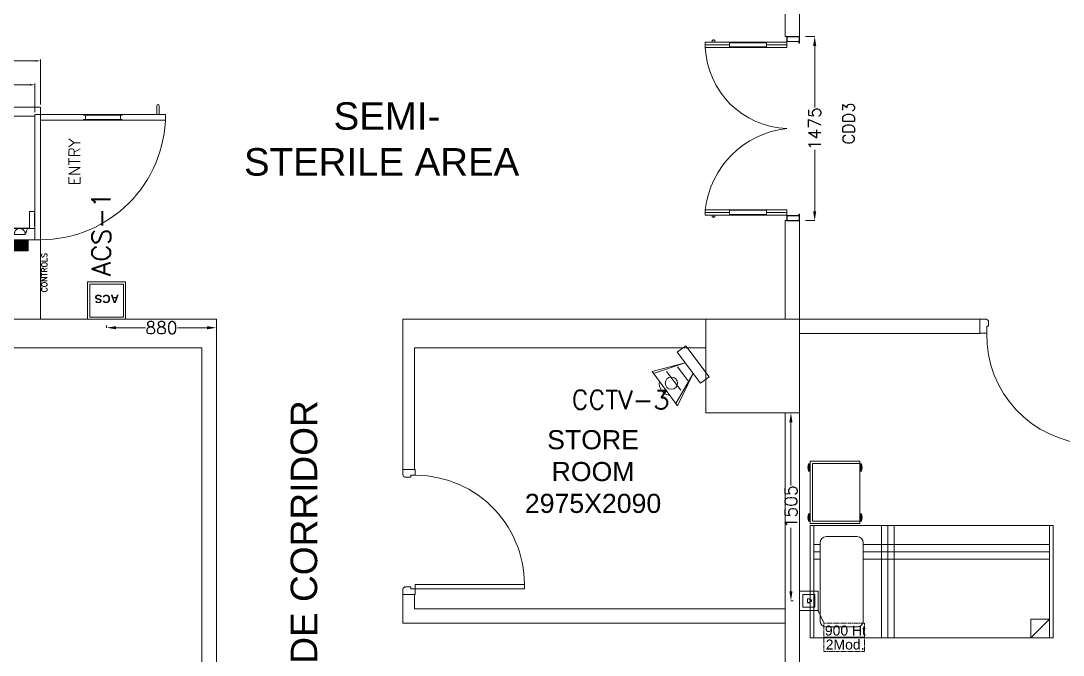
# Model space of a CAD drawing. Extents: x 3505867 to 4040009, y -660366 to -590408.
# Drawn here: x 3765112 to 3773469, y -608969 to -603887 of the extents above; entities that cross this region are included whole.
import ezdxf
from ezdxf.enums import TextEntityAlignment as Align

# ---------------------------------------------------------------- set-up
doc = ezdxf.new("R2010")
doc.units = 0
doc.header["$LTSCALE"] = 6
doc.header["$MEASUREMENT"] = 0
for name, pattern in [('1', [0]), ('CONTINU', [0]), ('DASHED2', [0.375, 0.25, -0.125])]:
    doc.linetypes.add(name, pattern=pattern)
doc.layers.get('0').update_dxf_attribs({"linetype": 'CONTINUOUS', "lineweight": 0})
doc.layers.get('Defpoints').update_dxf_attribs({"linetype": 'CONTINUOUS', "lineweight": 0})
for name, color, linetype, lineweight in [('1200 Door', 144, 'CONTINUOUS', 0), ('AIR SHOWER', 7, 'CONTINUOUS', 0), ('COL', 5, 'CONTINUOUS', 0), ('DIM', 7, 'CONTINUOUS', 0), ('DOOR', 44, 'CONTINUOUS', 0), ('Double Leaf Door', 4, 'CONTINUOUS', 0), ('ELE-CABLE TRAY', 31, 'CONTINUOUS', 0), ('ELE.LAN POINT', 3, 'CONTINUOUS', 0), ('FA-FIRE TEXT', 7, 'CONTINUOUS', 0), ('furniture', 33, 'CONTINUOUS', 0), ('LV-ACS', 30, 'CONTINUOUS', 0), ('LV.CC CEMARA', 66, 'CONTINUOUS', 0), ('TEXT', 5, 'CONTINUOUS', 0), ('WALL', 10, 'CONTINUOUS', 0)]:
    doc.layers.add(name, color=color, linetype=linetype, lineweight=lineweight)
doc.layers.add('CFT_LOOPING', color=7, linetype='1', lineweight=0, true_color=0xd6d600)
doc.styles.add('ARIAL', font='arial.ttf')
doc.styles.add('ROMANS', font='romans.shx')
doc.styles.get("Standard").update_dxf_attribs({"font": 'SIMPLEX'})
doc.dimstyles.new('AEPL1', dxfattribs={"dimtxt": 100, "dimasz": 75, "dimexe": 1.25, "dimexo": 50, "dimtad": 0, "dimdec": 0, "dimtxsty": 'ROMANS', "dimcen": 2.5, "dimclrd": 7, "dimclre": 7, "dimadec": 0, "dimazin": 0, "dimtfac": 1, "dimtdec": 0, "dimtmove": 0, "dimatfit": 3, "dimfxl": 1, "dimlwd": 0, "dimlwe": 0, "dimarcsym": 0})
doc.dimstyles.new('BIGDFD', dxfattribs={"dimtxt": 8, "dimasz": 4, "dimexe": 1, "dimexo": 2, "dimtad": 1, "dimlfac": 10, "dimtxsty": 'Standard', "dimcen": 2.5, "dimclrd": 5, "dimclre": 3, "dimclrt": 1, "dimadec": 0, "dimazin": 0, "dimtfac": 1, "dimtmove": 0, "dimatfit": 3, "dimfxl": 1, "dimarcsym": 0})
doc.dimstyles.new('BIGDFD$0', dxfattribs={"dimtxt": 8, "dimasz": 4, "dimexe": 1, "dimexo": 2, "dimtad": 1, "dimlfac": 10, "dimtxsty": 'Standard', "dimcen": 2.5, "dimclrd": 5, "dimclre": 3, "dimclrt": 1, "dimadec": 0, "dimazin": 0, "dimtfac": 1, "dimtmove": 0, "dimatfit": 3, "dimfxl": 1, "dimarcsym": 0})

# ---------------------------------------------------------------- blocks, each defined once
blk = doc.blocks.new('1000')
at = {"layer": 'DOOR'}
for p, q in [((0, -111.1, 0), (0, 0)), ((0, 0), (55.2, 0, 0)), ((944.8, 0, 0), (944.8, -2.5, 0)), ((1000, 0), (944.8, 0, 0)), ((1000, -111.1, 0), (1000, 0)), ((55.2, 0, 0), (55.2, -2.5, 0)), ((70.2, -55, 0), (55.2, -55, 0)), ((55.2, -55, 0), (55.2, -111.1, 0)), ((70.2, -15, 0), (67.7, -15, 0)), ((70.2, -15, 0), (70.2, -55, 0)), ((929.8, -15, 0), (929.8, -55, 0)), ((929.8, -15, 0), (932.3, -15, 0)), ((929.8, -55, 0), (944.8, -55, 0)), ((944.8, -55, 0), (944.7, -111.1, 0)), ((55.2, -111.1, 0), (0, -111.1, 0)), ((55.2, -111.1, 0), (55.2, -1000.6, 0)), ((111.3, -111.1, 0), (55.2, -111.1, 0)), ((111.3, -1000.6, 0), (111.3, -111.1, 0)), ((944.7, -111.1, 0), (1000, -111.1, 0)), ((55.2, -1000.6, 0), (111.3, -1000.6, 0))]:
    blk.add_line(p, q, dxfattribs=at)
for centre, start_param, end_param in [((55.2, -15, 0), 3.926897, 5.497693), ((944.8, -15, 0), -0.785492, 0.785304)]:
    blk.add_ellipse(centre, major_axis=(-8.84, 8.84, 0), ratio=1, start_param=start_param, end_param=end_param, dxfattribs=at)
at = {"layer": 'DOOR', "color": 145}
blk.add_ellipse((71.4, -128.1, 0), major_axis=(597.3, 637.4, 0), ratio=0.999944, start_param=3.940126, end_param=5.484659, dxfattribs=at)
blk = doc.blocks.new('A$C45A5314D')
at = {"layer": 'furniture', "color": 117, "ltscale": 0.75}
for p, q in [((-1962.2, 946.4), (-1950, 946.4)), ((-1962.2, 946.4), (-1962.2, 887.3)), ((-1962.2, 945.5), (-1950, 945.5)), ((-1962.2, 944.4), (-1950, 944.4)), ((-1962.2, 943.2), (-1950, 943.2)), ((-1962.2, 941.5), (-1950, 941.5)), ((-1962.2, 939.2), (-1950, 939.2)), ((-1962.2, 936.2), (-1950, 936.2)), ((-1962.2, 932), (-1950, 932)), ((-1962.2, 927.1), (-1950, 927.1)), ((-1962.2, 920.9), (-1950, 920.9)), ((-1950, 467.5), (-1950, 967.5)), ((-1950, 967.5), (-1550, 967.5)), ((-1930.3, 947.8), (-1930.3, 487.2)), ((-1930.3, 947.8), (-1550, 947.8)), ((-1550, 967.5), (-1550, 467.5)), ((-1537.8, 946.4), (-1550, 946.4)), ((-1537.8, 945.5), (-1550, 945.5)), ((-1537.8, 944.4), (-1550, 944.4)), ((-1537.8, 943.2), (-1550, 943.2)), ((-1537.8, 941.5), (-1550, 941.5)), ((-1537.8, 939.2), (-1550, 939.2)), ((-1537.8, 936.2), (-1550, 936.2)), ((-1537.8, 932), (-1550, 932)), ((-1537.8, 927.1), (-1550, 927.1)), ((-1537.8, 920.9), (-1550, 920.9)), ((-1537.8, 946.4), (-1537.8, 887.3)), ((-1962.2, 912.9), (-1950, 912.9)), ((-1962.2, 906.7), (-1950, 906.7)), ((-1962.2, 901.8), (-1950, 901.8)), ((-1962.2, 897.6), (-1950, 897.6)), ((-1962.2, 894.6), (-1950, 894.6)), ((-1962.2, 892.3), (-1950, 892.3)), ((-1962.2, 890.6), (-1950, 890.6)), ((-1962.2, 889.4), (-1950, 889.4)), ((-1962.2, 888.2), (-1950, 888.2)), ((-1962.2, 887.3), (-1950, 887.3)), ((-1537.8, 912.9), (-1550, 912.9)), ((-1537.8, 906.7), (-1550, 906.7)), ((-1537.8, 901.8), (-1550, 901.8)), ((-1537.8, 897.6), (-1550, 897.6)), ((-1537.8, 894.6), (-1550, 894.6)), ((-1537.8, 892.3), (-1550, 892.3)), ((-1537.8, 890.6), (-1550, 890.6)), ((-1537.8, 889.4), (-1550, 889.4)), ((-1537.8, 888.2), (-1550, 888.2)), ((-1537.8, 887.3), (-1550, 887.3)), ((-1962.2, 545.4), (-1950, 545.4)), ((-1962.2, 545.4), (-1962.2, 486.3)), ((-1962.2, 544.5), (-1950, 544.5)), ((-1962.2, 543.4), (-1950, 543.4)), ((-1962.2, 542.2), (-1950, 542.2)), ((-1962.2, 540.4), (-1950, 540.4)), ((-1962.2, 538.1), (-1950, 538.1)), ((-1962.2, 535.2), (-1950, 535.2)), ((-1962.2, 531), (-1950, 531)), ((-1962.2, 526.1), (-1950, 526.1)), ((-1962.2, 519.9), (-1950, 519.9)), ((-1962.2, 511.9), (-1950, 511.9)), ((-1962.2, 505.7), (-1950, 505.7)), ((-1537.8, 545.4), (-1550, 545.4)), ((-1537.8, 544.5), (-1550, 544.5)), ((-1537.8, 543.4), (-1550, 543.4)), ((-1537.8, 542.2), (-1550, 542.2)), ((-1537.8, 540.4), (-1550, 540.4)), ((-1537.8, 538.1), (-1550, 538.1)), ((-1537.8, 535.2), (-1550, 535.2)), ((-1537.8, 531), (-1550, 531)), ((-1537.8, 526.1), (-1550, 526.1)), ((-1537.8, 519.9), (-1550, 519.9)), ((-1537.8, 511.9), (-1550, 511.9)), ((-1537.8, 505.7), (-1550, 505.7)), ((-1537.8, 545.4), (-1537.8, 486.3)), ((-1962.2, 500.7), (-1950, 500.7)), ((-1962.2, 496.6), (-1950, 496.6)), ((-1962.2, 493.6), (-1950, 493.6)), ((-1962.2, 491.3), (-1950, 491.3)), ((-1962.2, 489.6), (-1950, 489.6)), ((-1962.2, 488.4), (-1950, 488.4)), ((-1962.2, 487.2), (-1950, 487.2)), ((-1962.2, 486.3), (-1950, 486.3)), ((-1962.2, 486.3), (-1950, 486.3)), ((-1550, 467.5), (-1950, 467.5)), ((-1550, 487.2), (-1930.3, 487.2)), ((-1537.8, 500.7), (-1550, 500.7)), ((-1537.8, 496.6), (-1550, 496.6)), ((-1537.8, 493.6), (-1550, 493.6)), ((-1537.8, 491.3), (-1550, 491.3)), ((-1537.8, 489.6), (-1550, 489.6)), ((-1537.8, 488.4), (-1550, 488.4)), ((-1537.8, 487.2), (-1550, 487.2)), ((-1537.8, 486.3), (-1550, 486.3))]:
    blk.add_line(p, q, dxfattribs=at)
at = {"layer": 'furniture', "color": 117}
for p, q in [((0, 450), (-1950, 450)), ((-1950, 450), (-1950, -450)), ((-1920.5, 450), (-1920.5, -450)), ((-1376.5, -450), (-1376.5, 450)), ((-1326.5, -450), (-1326.5, 450)), ((-1276.5, -450), (-1276.5, 450)), ((-29.5, -450), (-29.5, 450)), ((0, -450), (0, 450)), ((-1572.3, 361.9), (-1819.8, 361.9)), ((-1920.5, 300), (-1869, 300)), ((-1869, 312.7), (-1869, -312.7)), ((-1523.1, 312.7), (-1523.1, -312.7)), ((-1523.1, 300), (-29.5, 300)), ((-1920.5, 240.9), (-1869, 240.9)), ((-1920.5, 181.9), (-1869, 181.9)), ((-1523.1, 240.9), (-29.5, 240.9)), ((-1523.1, 181.9), (-29.5, 181.9)), ((-179.5, -450), (-29.5, -300)), ((-179.5, -450), (-179.5, -300)), ((-29.5, -300), (-179.5, -300)), ((-1819.8, -361.9), (-1572.3, -361.9)), ((-1950, -450), (0, -450))]:
    blk.add_line(p, q, dxfattribs=at)
at = {"layer": 'furniture', "color": 117, "ltscale": 0.75}
for centre, start, end in [((-1876, 916.9), 161.07537, 198.92466), ((-1624, 916.9), 341.07537, 18.92466), ((-1876, 515.9), 161.07537, 198.92466), ((-1624, 515.9), 341.07537, 18.92466)]:
    blk.add_arc(centre, 91.1, start, end, dxfattribs=at)
at = {"layer": 'furniture', "color": 117}
for centre, start, end in [((-1819.8, 312.7), 90.00001, 180.00001), ((-1572.3, 312.7), 0.00001, 90.00001), ((-1819.8, -312.7), 180.00001, 270.00001), ((-1572.3, -312.7), 270.00001, 0.00001)]:
    blk.add_arc(centre, 49.2, start, end, dxfattribs=at)
blk = doc.blocks.new('1800x80')
at = {"layer": 'Double Leaf Door'}
for points in [[(101770.4, -25417.9), (101775.3, -25417.9), (101775.3, -25121.4), (101770.4, -25121.4)], [(101814, -25121.4), (101809.1, -25121.4), (101809.1, -25417.9), (101814, -25417.9)], [(103113.4, -25121.4), (103118.4, -25121.4), (103118.4, -25417.9), (103113.4, -25417.9)], [(103157.1, -25417.9), (103152.1, -25417.9), (103152.1, -25121.4), (103157.1, -25121.4)]]:
    blk.add_hatch(color=6, dxfattribs=at).paths.add_polyline_path(points)
at = {"layer": 'Double Leaf Door', "color": 8}
for p, q in [((101756, -24985.1), (101756, -25003.1)), ((101770.4, -24983.1), (101758, -24983.1)), ((101770.4, -25581.8), (101770.4, -24927.6)), ((101770.4, -24927.6), (101814, -24927.6)), ((101770.4, -24983.1), (101770.4, -25005)), ((101792.2, -25121.4), (101792.2, -24927.6)), ((101814, -24927.6), (101814, -25581.8)), ((103157.1, -24927.6), (103113.4, -24927.6)), ((103113.4, -24927.6), (103113.4, -25581.8)), ((103135.3, -25121.4), (103135.3, -24927.6)), ((103157.1, -25581.8), (103157.1, -24927.6)), ((103157.1, -24983.1), (103169.5, -24983.1)), ((103157.1, -24983.1), (103157.1, -25005)), ((103171.5, -24985.1), (103171.5, -25003.1)), ((101758, -25005), (101770.4, -25005)), ((103169.5, -25005), (103157.1, -25005)), ((101792.2, -25581.8), (101792.2, -25417.9)), ((103135.3, -25581.8), (103135.3, -25417.9)), ((101726.2, -25581.8), (101726.2, -25681.8)), ((101766.4, -25581.8), (101726.2, -25581.8)), ((101728.2, -25583.8), (101728.2, -25679.8)), ((101764.4, -25583.8), (101728.2, -25583.8)), ((101764.4, -25678.9), (101764.4, -25583.8)), ((101766.4, -25676.9), (101766.4, -25581.8)), ((101814, -25581.8), (101770.4, -25581.8)), ((103113.4, -25581.8), (103157.1, -25581.8)), ((103161.1, -25676.9), (103161.1, -25581.8)), ((103161.1, -25581.8), (103201.2, -25581.8)), ((103163, -25678.9), (103163, -25583.8)), ((103163, -25583.8), (103199.3, -25583.8)), ((103199.3, -25583.8), (103199.3, -25679.8)), ((103201.2, -25581.8), (103201.2, -25681.8)), ((101726.2, -25681.8), (101766.4, -25681.8)), ((101728.2, -25679.8), (101766.4, -25679.8)), ((101776.3, -25678.9), (101764.4, -25678.9)), ((101778.3, -25676.9), (101766.4, -25676.9)), ((101766.4, -25679.8), (101776.3, -25679.8)), ((101766.4, -25681.8), (101778.3, -25681.8)), ((101776.3, -25679.8), (101776.3, -25678.9)), ((101778.3, -25681.8), (101778.3, -25676.9)), ((103149.1, -25681.8), (103149.1, -25676.9)), ((103149.1, -25676.9), (103161.1, -25676.9)), ((103161.1, -25681.8), (103149.1, -25681.8)), ((103151.1, -25679.8), (103151.1, -25678.9)), ((103151.1, -25678.9), (103163, -25678.9)), ((103161.1, -25679.8), (103151.1, -25679.8)), ((103199.3, -25679.8), (103161.1, -25679.8)), ((103201.2, -25681.8), (103161.1, -25681.8))]:
    blk.add_line(p, q, dxfattribs=at)
at = {"layer": 'Double Leaf Door', "color": 6}
for p, q in [((101814, -25121.4), (101770.4, -25121.4)), ((101770.4, -25121.4), (101770.4, -25417.9)), ((101775.3, -25417.9), (101775.3, -25121.4)), ((101809.1, -25417.9), (101809.1, -25121.4)), ((101814, -25417.9), (101814, -25121.4)), ((103113.4, -25417.9), (103113.4, -25121.4)), ((103113.4, -25121.4), (103157.1, -25121.4)), ((103118.4, -25417.9), (103118.4, -25121.4)), ((103152.1, -25417.9), (103152.1, -25121.4)), ((103157.1, -25121.4), (103157.1, -25417.9)), ((101770.4, -25417.9), (101814, -25417.9)), ((103157.1, -25417.9), (103113.4, -25417.9))]:
    blk.add_line(p, q, dxfattribs=at)
at = {"layer": 'Double Leaf Door', "color": 6, "ltscale": 100}
for p, q in [((101809.1, -25121.4), (101809.1, -25417.9)), ((103118.4, -25121.4), (103118.4, -25417.9))]:
    blk.add_line(p, q, dxfattribs=at)
at = {"layer": 'Double Leaf Door', "color": 6}
for points in [[(101770.4, -25121.4), (101770.4, -25417.9), (101775.3, -25417.9), (101775.3, -25121.4), (101770.4, -25121.4)], [(101814, -25121.4), (101814, -25417.9), (101809.1, -25417.9), (101809.1, -25121.4), (101814, -25121.4)], [(103113.4, -25121.4), (103113.4, -25417.9), (103118.4, -25417.9), (103118.4, -25121.4), (103113.4, -25121.4)], [(103157.1, -25121.4), (103157.1, -25417.9), (103152.1, -25417.9), (103152.1, -25121.4), (103157.1, -25121.4)]]:
    blk.add_lwpolyline(points, dxfattribs=at)
at = {"layer": 'Double Leaf Door', "ltscale": 5000}
for points in [[(101770.4, -25121.4), (101770.4, -25417.9), (101775.3, -25417.9), (101775.3, -25121.4), (101770.4, -25121.4)], [(103157.1, -25121.4), (103157.1, -25417.9), (103152.1, -25417.9), (103152.1, -25121.4), (103157.1, -25121.4)]]:
    blk.add_lwpolyline(points, dxfattribs=at)
at = {"layer": 'Double Leaf Door', "color": 8}
for centre, radius, start, end in [((101758, -24985.1), 1.98, 90, 180), ((101731.8, -25658.9), 736, 6.01421, 83.58626), ((103143.1, -25606.8), 679.9, 92.50464, 177.89489), ((103169.5, -24985.1), 1.98, 0, 90), ((101756, -24994.1), 3.72, 90, 270), ((101758, -25003.1), 1.98, 180, 270), ((103169.5, -25003.1), 1.98, 270, 0), ((103171.5, -24994.1), 3.72, 270, 90)]:
    blk.add_arc(centre, radius, start, end, dxfattribs=at)
blk = doc.blocks.new('*D608')
at = {"layer": 'Defpoints', "color": 0, "linetype": 'ByBlock', "transparency": 16777216}
for p in [(-15555, 9925.2), (-15432.3, 9925.2), (-15555, 8450.2)]:
    blk.add_point(p, dxfattribs=at)
at = {"layer": 'DIM', "color": 7, "linetype": 'ByBlock', "lineweight": 0, "transparency": 16777216}
for p, q in [((-15505, 9925.2), (-15431, 9925.2)), ((-15432.3, 9850.2), (-15432.3, 9357.3)), ((-15432.3, 8525.2), (-15432.3, 9018)), ((-15505, 8450.2), (-15431, 8450.2))]:
    blk.add_line(p, q, dxfattribs=at)
at = {"layer": 'DIM', "color": 7, "linetype": 'ByBlock', "transparency": 16777216}
for points in [[(-15444.8, 9850.2), (-15419.8, 9850.2), (-15432.3, 9925.2)], [(-15444.8, 8525.2), (-15419.8, 8525.2), (-15432.3, 8450.2)]]:
    blk.add_solid(points, dxfattribs=at)
at = {"layer": 'DIM', "color": 0, "linetype": 'ByBlock', "transparency": 16777216, "insert": (-15432.3, 9187.7), "char_height": 100, "attachment_point": 5, "rotation": 90, "style": 'ROMANS'}
blk.add_mtext('1475', dxfattribs=at)
blk = doc.blocks.new('*D19')
at = {"color": 3, "lineweight": -2, "transparency": 16777216}
for p, q in [((72.76, 197.74), (72.76, 215.65)), ((162.76, 197.74), (162.76, 215.65))]:
    blk.add_line(p, q, dxfattribs=at)
at = {"color": 5, "lineweight": -2, "transparency": 16777216}
blk.add_line((76.76, 214.65), (158.76, 214.65), dxfattribs=at)
at = {"color": 5, "transparency": 16777216}
for points in [[(76.76, 215.31), (76.76, 213.98), (72.76, 214.65)], [(158.76, 213.98), (158.76, 215.31), (162.76, 214.65)]]:
    blk.add_solid(points, dxfattribs=at)
at = {"layer": 'Defpoints', "color": 0, "transparency": 16777216}
for p in [(162.76, 214.65), (72.76, 195.74), (162.76, 195.74)]:
    blk.add_point(p, dxfattribs=at)
at = {"color": 1, "transparency": 16777216, "insert": (130.44, 219.36), "char_height": 8, "attachment_point": 5}
blk.add_mtext('W1:900', dxfattribs=at)
blk = doc.blocks.new('*D20')
at = {"color": 3, "lineweight": -2, "transparency": 16777216}
for p, q in [((0, 202.24), (0, 230.07)), ((170, 202.24), (170, 230.07))]:
    blk.add_line(p, q, dxfattribs=at)
at = {"color": 5, "lineweight": -2, "transparency": 16777216}
blk.add_line((166, 229.07), (4, 229.07), dxfattribs=at)
at = {"color": 5, "transparency": 16777216}
for points in [[(4, 229.74), (4, 228.4), (0, 229.07)], [(166, 228.4), (166, 229.74), (170, 229.07)]]:
    blk.add_solid(points, dxfattribs=at)
at = {"layer": 'Defpoints', "color": 0, "transparency": 16777216}
for p in [(0, 229.07), (0, 200.24), (170, 200.24)]:
    blk.add_point(p, dxfattribs=at)
at = {"color": 1, "transparency": 16777216, "insert": (115.34, 233.78), "char_height": 8, "attachment_point": 5}
blk.add_mtext('W:1700', dxfattribs=at)
blk = doc.blocks.new('nolllw new')
for p, q in [((-138.6, 13.9), (-138.1, 15.3)), ((-124.2, 15.9), (-137.1, 15.9)), ((-123.3, 15.4), (-107, -15.4)), ((-112.6, 13.9), (-2.6, 13.9)), ((8.1, 15.4), (-8.1, -15.4)), ((9, 15.9), (22, 15.9)), ((23.4, 13.9), (22.7, 15.9)), ((23.4, 13.9), (22.9, 15.3)), ((-100.3, -15.9), (-106.1, -15.9)), ((-14.9, -15.9), (-9, -15.9))]:
    blk.add_line(p, q)
at = {"color": 19}
for p, q in [((-124.2, 15.9), (-57.6, 15.9)), ((9, 15.9), (-57.6, 15.9)), ((-100.1, -34.1), (-15, -34.1))]:
    blk.add_line(p, q, dxfattribs=at)
at = {"color": 1}
for p, q in [((-74.6, 14.6), (-74.6, 10.7)), ((-40.6, 14.6), (-40.6, 10.7)), ((-100, -26.8), (-100, -34.1)), ((-15.1, -26.8), (-15.1, -34.1))]:
    blk.add_line(p, q, dxfattribs=at)
at = {"color": 3}
for p, q in [((-112.9, -4.5), (-112.9, -13.1)), ((-109.6, -16.1), (-109.9, -16.1)), ((-108.7, -16.7), (-100.8, -33.8)), ((-100.3, -34.1), (-100.1, -34.1)), ((-14.8, -34.1), (-15, -34.1)), ((-6.5, -16.7), (-14.4, -33.8)), ((-5.6, -16.1), (-5.3, -16.1)), ((-2.3, -4.5), (-2.3, -13.1))]:
    blk.add_line(p, q, dxfattribs=at)
for centre, radius, start, end in [((-137.1, 14.9), 1, 90, 159.38096), ((-124.2, 14.9), 1, 27.85965, 90), ((9, 14.9), 1, 90, 152.14035), ((22, 14.9), 1, 20.61904, 90), ((-106.1, -14.9), 1, 207.85965, 270), ((-100.3, -14.9), 1, 270, 343.32611), ((-60.8, -26.8), 40.2, 161.52124, 163.32611), ((-54.4, -26.8), 40.2, 16.67389, 18.47876), ((-14.9, -14.9), 1, 196.67389, 270), ((-9, -14.9), 1, 270, 332.14035)]:
    blk.add_arc(centre, radius, start, end)
at = {"color": 1}
for centre, radius, start, end in [((-60.8, -26.8), 39.2, 111.58911, 180), ((-75.6, 10.7), 1, 291.58911, 0), ((-74.2, 14.5), 0.396, 106.69839, 167.52754), ((-41, 14.5), 0.396, 12.47246, 73.30161), ((-39.6, 10.7), 1, 180, 248.41089), ((-54.4, -26.8), 39.2, 0, 68.41089)]:
    blk.add_arc(centre, radius, start, end, dxfattribs=at)
at = {"color": 3}
for centre, radius, start, end in [((-109.9, -13.1), 3, 180, 270), ((-109.6, -17.1), 1, 24.7129, 90), ((-100.3, -33.6), 0.5, 204.7129, 270), ((-14.8, -33.6), 0.5, 270, 335.2871), ((-5.6, -17.1), 1, 90, 155.2871), ((-5.3, -13.1), 3, 270, 0)]:
    blk.add_arc(centre, radius, start, end, dxfattribs=at)
blk = doc.blocks.new('*D22')
at = {"layer": 'AIR SHOWER', "color": 3, "lineweight": -2, "transparency": 16777216}
for p, q in [((172, 200.24), (208.02, 200.24)), ((172, 100.24), (208.02, 100.24))]:
    blk.add_line(p, q, dxfattribs=at)
at = {"layer": 'AIR SHOWER', "color": 5, "lineweight": -2, "transparency": 16777216}
blk.add_line((207.02, 104.24), (207.02, 196.24), dxfattribs=at)
at = {"layer": 'AIR SHOWER', "color": 5, "transparency": 16777216}
for points in [[(207.68, 196.24), (206.35, 196.24), (207.02, 200.24)], [(206.35, 104.24), (207.68, 104.24), (207.02, 100.24)]]:
    blk.add_solid(points, dxfattribs=at)
at = {"layer": 'Defpoints', "color": 0, "transparency": 16777216}
for p in [(170, 200.24), (207.02, 200.24), (170, 100.24)]:
    blk.add_point(p, dxfattribs=at)
at = {"layer": 'AIR SHOWER', "color": 1, "transparency": 16777216, "insert": (202.31, 155.27), "char_height": 8, "attachment_point": 5, "rotation": 90}
blk.add_mtext('D:1000', dxfattribs=at)
blk = doc.blocks.new('*D23')
at = {"layer": 'AIR SHOWER', "color": 3, "lineweight": -2, "transparency": 16777216}
for p, q in [((166, 195.74), (188.83, 195.74)), ((166, 104.74), (188.83, 104.74))]:
    blk.add_line(p, q, dxfattribs=at)
at = {"layer": 'AIR SHOWER', "color": 5, "lineweight": -2, "transparency": 16777216}
blk.add_line((187.83, 191.74), (187.83, 108.74), dxfattribs=at)
at = {"layer": 'AIR SHOWER', "color": 5, "transparency": 16777216}
for points in [[(188.5, 191.74), (187.17, 191.74), (187.83, 195.74)], [(187.17, 108.74), (188.5, 108.74), (187.83, 104.74)]]:
    blk.add_solid(points, dxfattribs=at)
at = {"layer": 'Defpoints', "color": 0, "transparency": 16777216}
for p in [(164, 195.74), (164, 104.74), (187.83, 104.74)]:
    blk.add_point(p, dxfattribs=at)
at = {"layer": 'AIR SHOWER', "color": 1, "transparency": 16777216, "insert": (183.12, 150.24), "char_height": 8, "attachment_point": 5, "rotation": 90}
blk.add_mtext('D1:910', dxfattribs=at)
blk = doc.blocks.new('A$C19B8274B')
at = {"layer": 'DOOR'}
for p, q in [((-45, 925), (-80, 925)), ((-80, 50), (-80, 925)), ((-45, 50), (-45, 925)), ((-45, 50), (-80, 50)), ((-955, -50), (-955, -47.5)), ((-940, -35), (-942.5, -35)), ((-60, -35), (-57.5, -35)), ((-45, -50), (-45, -47.5))]:
    blk.add_line(p, q, dxfattribs=at)
for points in [[(-940, 15), (-955, 15), (-955, 50), (-1000, 50), (-1000, -50), (-955, -50)], [(-940, -35), (-940, 15)], [(-60, 15), (-45, 15), (-45, 50), (0, 50), (0, -50), (-45, -50)], [(-60, -35), (-60, 15)]]:
    blk.add_lwpolyline(points, dxfattribs=at)
at = {"layer": 'DOOR', "color": 145}
blk.add_arc((-80, 50), 875, 90, 182.29244, dxfattribs=at)
at = {"layer": 'DOOR'}
for centre, start, end in [((-955, -35), 270, 0), ((-45, -35), 180, 270)]:
    blk.add_arc(centre, 12.5, start, end, dxfattribs=at)
blk = doc.blocks.new('ACS')
at = {"layer": 'LV-ACS'}
for points in [[(-346, 0), (346, 0), (346, -681), (-346, -681)], [(-306, -40), (306, -40), (306, -641), (-306, -641)]]:
    blk.add_lwpolyline(points, close=True, dxfattribs=at)
at = {"layer": 'LV-ACS', "color": 0, "insert": (-224, -295), "char_height": 150, "width": 1536.56, "attachment_point": 1}
blk.add_mtext('{\\fArial|b1|i0|c0|p34;ACS}', dxfattribs=at)
blk = doc.blocks.new('Voice')
at = {"layer": 'ELE.LAN POINT', "color": 6}
for points in [[(0, -31.8), (127.9, -31.8), (127.9, 92), (0, 92)], [(21.9, -10), (106, -10), (106, 70.1), (21.9, 70.1)], [(77.3, 21.4), (69.7, 21.4), (69.7, 11.7), (58.1, 11.7), (58.1, 21.4), (50.6, 21.4), (50.6, 38.7), (77.3, 38.7)], [(75.9, 22.8), (68.4, 22.8), (68.4, 13), (59.5, 13), (59.5, 22.8), (52, 22.8), (52, 37.4), (75.9, 37.4)]]:
    blk.add_lwpolyline(points, close=True, dxfattribs=at)
blk = doc.blocks.new('CC CEMARA')
at = {"layer": 'LV.CC CEMARA', "linetype": 'ByBlock'}
for p, q in [((46.7, -104.5), (105.3, -34.9)), ((239.6, -66.6), (64.7, -12.2)), ((232.1, -75.7), (64.7, -12.2)), ((94.5, -242.4), (18.6, -67.1)), ((18.6, -67.1), (104.2, -230.6)), ((81.3, -159.1), (162.8, -62.4)), ((94.5, -242.4), (239.6, -66.6))]:
    blk.add_line(p, q, dxfattribs=at)
blk.add_lwpolyline([(110.8, 42.8), (66.4, 79.7), (-66.4, -79.7), (-22, -116.7)], close=True, dxfattribs=at)
blk.add_circle((133.5, -123.5), 32.9, dxfattribs=at)
blk.add_arc((131.6, -123.6), 66.7, 275.3702, 5.5412, dxfattribs=at)
blk = doc.blocks.new('*D284')
at = {"layer": 'Defpoints', "color": 0, "linetype": 'ByBlock', "transparency": 16777216}
for p in [(3771286.5, -607028.2), (3771354.3, -607028.2), (3771354.3, -608533.2)]:
    blk.add_point(p, dxfattribs=at)
at = {"layer": 'ELE-CABLE TRAY', "color": 7, "linetype": 'ByBlock', "lineweight": 0, "transparency": 16777216}
for p, q in [((3771304.3, -607028.2), (3771285.2, -607028.2)), ((3771286.5, -607103.2), (3771286.5, -607611.1)), ((3771286.5, -608458.2), (3771286.5, -607950.4)), ((3771304.3, -608533.2), (3771285.2, -608533.2))]:
    blk.add_line(p, q, dxfattribs=at)
at = {"layer": 'ELE-CABLE TRAY', "color": 7, "linetype": 'ByBlock', "transparency": 16777216}
for points in [[(3771299, -607103.2), (3771274, -607103.2), (3771286.5, -607028.2)], [(3771274, -608458.2), (3771299, -608458.2), (3771286.5, -608533.2)]]:
    blk.add_solid(points, dxfattribs=at)
at = {"layer": 'ELE-CABLE TRAY', "color": 0, "linetype": 'ByBlock', "transparency": 16777216, "insert": (3771286.5, -607780.7), "char_height": 100, "attachment_point": 5, "rotation": 90, "style": 'ROMANS'}
blk.add_mtext('1505', dxfattribs=at)
blk = doc.blocks.new('*D287')
at = {"layer": 'Defpoints', "color": 0, "linetype": 'ByBlock', "transparency": 16777216}
for p in [(3765799.3, -606278.2), (3766679.3, -606278.2), (3766679.3, -606346)]:
    blk.add_point(p, dxfattribs=at)
at = {"layer": 'ELE-CABLE TRAY', "color": 7, "linetype": 'ByBlock', "lineweight": 0, "transparency": 16777216}
for p, q in [((3765799.3, -606328.2), (3765799.3, -606347.2)), ((3766679.3, -606328.2), (3766679.3, -606347.2)), ((3765874.3, -606346), (3766110.1, -606346)), ((3766604.3, -606346), (3766368.5, -606346))]:
    blk.add_line(p, q, dxfattribs=at)
at = {"layer": 'ELE-CABLE TRAY', "color": 7, "linetype": 'ByBlock', "transparency": 16777216}
for points in [[(3765874.3, -606333.5), (3765874.3, -606358.5), (3765799.3, -606346)], [(3766604.3, -606358.5), (3766604.3, -606333.5), (3766679.3, -606346)]]:
    blk.add_solid(points, dxfattribs=at)
at = {"layer": 'ELE-CABLE TRAY', "color": 0, "linetype": 'ByBlock', "transparency": 16777216, "insert": (3766239.3, -606346), "char_height": 100, "attachment_point": 5, "style": 'ROMANS'}
blk.add_mtext('880', dxfattribs=at)
blk = doc.blocks.new('AIR SHOWER')
at = {"layer": 'AIR SHOWER'}
h = blk.add_hatch(dxfattribs=at)
h.set_pattern_fill('ANSI37', color=256, scale=0.24, angle=180, style=0)
h.set_pattern_definition([(45, (-36516.70436, 5170.6153), (-0.538815367, 0.538815367), []), (135, (-36516.70436, 5170.6153), (-0.538815367, -0.538815367), [])])
h.paths.add_polyline_path([(63.7649, 110.1138), (54.9235, 110.1138), (54.9235, 189.8012), (63.7649, 189.8012)])
h = blk.add_hatch(dxfattribs=at)
h.set_pattern_fill('ANSI37', color=256, scale=0.24, angle=180, style=0)
h.set_pattern_definition([(45, (-52704.6564, 3586.6221), (-0.538815367, 0.538815367), []), (135, (-52704.6564, 3586.6221), (-0.538815367, -0.538815367), [])])
h.paths.add_polyline_path([(54.9235, 189.5272), (63.7649, 189.5272), (63.7649, 182.3028), (54.9235, 182.3028)])
for p, q in [((159.5, 200.2351), (159.5, 300.4701)), ((164, 300.4701), (159.5, 300.4701)), ((164, 300.4701), (164, 200.2351)), ((171.05, 295.4201), (164, 295.4201)), ((171.05, 293.5201), (164, 293.5201)), ((159.5, 265.8021), (160.1, 265.8021)), ((160.1, 234.8021), (160.1, 265.8021)), ((160.1, 264.3021), (163.4, 264.3021)), ((163.4, 265.8021), (163.4, 234.8021)), ((163.4, 265.8021), (164, 265.8021)), ((159.5, 234.8021), (160.1, 234.8021)), ((160.1, 236.3021), (163.4, 236.3021)), ((163.4, 234.8021), (164, 234.8021)), ((0, 100.2351), (0, 200.2351)), ((0, 200.2351), (170, 200.2351)), ((63.7649, 200.2351), (63.7649, 195.7351)), ((63.7649, 100.2351), (63.7649, 200.2351)), ((63.7649, 195.7351), (164, 195.7351)), ((72.7649, 195.7351), (164, 195.7351)), ((72.7649, 195.7351), (72.7649, 104.7351)), ((162.7649, 195.7351), (162.7649, 104.7351)), ((162.7649, 195.7351), (162.7649, 104.7351)), ((164, 200.2351), (164, 195.7351)), ((170, 100.2351), (170, 200.2351)), ((170, 100.2351), (170, 200.2351)), ((54.9235, 165.7555), (36.841, 131.8309)), ((54.9235, 131.8309), (36.841, 165.7555)), ((63.7649, 104.7351), (164, 104.7351)), ((63.7649, 104.7351), (63.7649, 100.2351)), ((164, 100.2351), (164, 104.7351)), ((0, 100.2351), (170, 100.2351)), ((159.5, 100.2351), (159.5, 0)), ((164, 0), (164, 100.2351)), ((159.5, 65.6681), (160.1, 65.6681)), ((160.1, 65.6681), (160.1, 34.6681)), ((160.1, 64.1681), (163.4, 64.1681)), ((163.4, 34.6681), (163.4, 65.6681)), ((163.4, 65.6681), (164, 65.6681)), ((159.5, 34.6681), (160.1, 34.6681)), ((160.1, 36.1681), (163.4, 36.1681)), ((163.4, 34.6681), (164, 34.6681)), ((164, 0), (159.5, 0)), ((171.05, 6.95), (164, 6.95)), ((171.05, 5.05), (164, 5.05))]:
    blk.add_line(p, q, dxfattribs=at)
for points in [[(86.4277, 195.7351), (72.7649, 195.7351), (72.7649, 191.2865), (86.4277, 191.2865)], [(74.6432, 195.334), (85.2425, 195.334), (85.2425, 195.7351), (74.6432, 195.7351)], [(63.7649, 190.0987), (54.9235, 190.0987), (54.9235, 110.1138), (63.7649, 110.1138)], [(36.841, 162.4912), (13.6037, 162.4912), (13.6037, 133.8537), (36.841, 133.8537)], [(54.9235, 165.7555), (36.841, 165.7555), (36.841, 131.8309), (54.9235, 131.8309)], [(86.4277, 104.7351), (72.7649, 104.7351), (72.7649, 109.1836), (86.4277, 109.1836)], [(74.6432, 105.1361), (85.2425, 105.1361), (85.2425, 104.7351), (74.6432, 104.7351)], [(22.7846, 100.2351), (32.79, 100.2351), (32.79, 100.2351), (22.7846, 100.2351)], [(22.7846, 100.2351), (34.2228, 100.2351), (34.2228, 99.8821), (22.7846, 99.8821)], [(38.3459, 100.2351), (39.8996, 100.2351), (39.8996, 99.8823), (38.3459, 99.8823)]]:
    blk.add_lwpolyline(points, close=True, dxfattribs=at)
at = {"layer": 'AIR SHOWER', "color": 19, "lineweight": 0}
for centre, start, end in [((164, 200.2351), 90, 180), ((164, 100.2351), 180, 270)]:
    blk.add_arc(centre, 100.2351, start, end, dxfattribs=at)
at = {"layer": 'AIR SHOWER'}
for centre in [(171.05, 294.4701), (171.05, 6)]:
    blk.add_arc(centre, 0.95, 270, 90, dxfattribs=at)
at = {"layer": 'AIR SHOWER', "xscale": -0.1, "yscale": 0.1, "zscale": 0.1}
for p, rotation in [((164.3039, 177.8504), 89.99999999999997), ((71.3723, 172.6198), 269.9999999999856), ((164.3039, 127.8504), 89.99999999999997), ((71.3723, 122.6198), 269.9999999999856)]:
    blk.add_blockref('nolllw new', p, dxfattribs=dict(at, rotation=rotation))
at = {"layer": 'AIR SHOWER'}
for s, height, p in [('EXIT', 9.14932, (105.2922, 244.8428)), ('AIR SHOWER', 9.14932, (82.7486, 148.4504)), ('BLOWER', 4.57466, (21.8029, 145.8279)), ('CONTROLS', 4.57466, (21.5589, 94.8755)), ('ENTRY', 9.14932, (107.2005, 68.4017))]:
    blk.add_text(s, height=height, dxfattribs=at).set_placement(p)
for base, p1, p2, angle, text, dimstyle, picture, middle in [((0, 229.071), (170, 200.2351), (0, 200.2351), 180, 'W:1700', 'BIGDFD', '*D20', (115.3408, 229.071)), ((162.7649, 214.648), (72.7649, 195.7351), (162.7649, 195.7351), 180, 'W1:900', 'BIGDFD', '*D19', (130.4357, 214.648)), ((207.0183, 200.2351), (170, 100.2351), (170, 200.2351), 90, 'D:<>', 'BIGDFD$0', '*D22', (207.0183, 155.2726))]:
    dim = blk.add_linear_dim(base=base, p1=p1, p2=p2, angle=angle, text=text, dimstyle=dimstyle, dxfattribs=at)
    dim.commit()
    dim.dimension.update_dxf_attribs({"geometry": picture, "text_midpoint": middle, "dimtype": 128})
dim = blk.add_linear_dim(base=(187.8331, 104.7351), p1=(164, 195.7351), p2=(164, 104.7351), angle=90, text='D1:<>', dimstyle='BIGDFD$0', dxfattribs=at)
dim.commit()
dim.dimension.update_dxf_attribs({"geometry": '*D23', "text_midpoint": (183.1235, 150.2351)})
blk = doc.blocks.new('CIVIL IVF')
at = {"layer": 'COL', "color": 8}
blk.add_lwpolyline([(-16305, 7660.2), (-15555, 7660.2), (-15555, 6910.2), (-16305, 6910.2)], close=True, dxfattribs=at)
at = {"layer": 'WALL', "color": 8, "linetype": 'ByBlock'}
for p, q in [((-15670, 9925.2), (-15670, 10700.2)), ((-15555, 9925.2), (-15555, 10700.2)), ((-15670, 7660.2), (-15670, 8450.2)), ((-15555, 8450.2), (-15555, 7660.2)), ((-22265, 7660.2), (-20230, 7660.2)), ((-20230, 7660.2), (-20230, 2955.2)), ((-18735, 7660.2), (-16305, 7660.2)), ((-14107.6, 7660.2, 0), (-15555, 7660.2)), ((-14107.6, 7545.2, 0), (-14107.6, 7660.2, 0)), ((-14107.6, 7545.2, 0), (-15555, 7545.2)), ((-22265, 7430.2), (-20345, 7430.2)), ((-20345, 7430.2), (-20345, 985.2)), ((-16305, 7430.2), (-18640, 7430.2)), ((-15670, 6910.2), (-15670, 2955.2)), ((-15555, 6910.2), (-15555, 2300.2)), ((-18735, 6455.2), (-18640, 6455.2)), ((-18735, 5455.2), (-18735, 5225.2)), ((-18735, 5455.2), (-18640, 5455.2)), ((-18640, 5455.2), (-18640, 5340.2)), ((-15670, 5340.2), (-18640, 5340.2)), ((-15670, 5225.2), (-18735, 5225.2))]:
    blk.add_line(p, q, dxfattribs=at)
at = {"layer": 'WALL', "color": 8, "lineweight": 0}
for p, q in [((-15670, 9925.2), (-15555, 9925.2)), ((-15670, 8450.2), (-15555, 8450.2)), ((-18735, 7660.2), (-18735, 6455.2)), ((-18640, 7430.2), (-18640, 6455.2))]:
    blk.add_line(p, q, dxfattribs=at)
at = {"layer": 'AIR SHOWER', "color": 8, "xscale": 10, "yscale": 10, "zscale": 10, "rotation": 90}
blk.add_blockref('AIR SHOWER', (-20637.6, 7660.2), dxfattribs=at)
at = {"layer": 'DOOR', "color": 8, "linetype": 'Continuous', "xscale": -1, "rotation": 359.9999867131476}
blk.add_blockref('1000', (-13107.6, 7660.2, 0), dxfattribs=at)
at = {"layer": 'DOOR', "color": 8, "linetype": 'Continuous', "rotation": 270}
blk.add_blockref('A$C19B8274B', (-18685, 5455.2), dxfattribs=at)
at = {"layer": 'Double Leaf Door', "color": 8, "rotation": 90}
blk.add_blockref('1800x80', (-41236.8, -93276.1), dxfattribs=at)
at = {"layer": 'furniture', "color": 8, "linetype": 'Continuous', "rotation": 1.312676974619593e-05}
blk.add_blockref('A$C45A5314D', (-13519.6, 5556.6), dxfattribs=at)
at = {"layer": '1200 Door', "color": 8, "linetype": 'ByBlock', "style": 'ROMANS'}
blk.add_text('CDD3', height=94.18, rotation=90, dxfattribs=at).set_placement((-15113.1, 9061.1, -35804.4))
at = {"layer": 'DIM', "color": 8, "style": 'ARIAL'}
blk.add_text('1500 WIDE CORRIDOR', height=212.5, rotation=90, dxfattribs=at).set_placement((-19357.7, 5403), align=Align.BOTTOM_CENTER)
at = {"layer": 'DIM', "color": 8, "insert": (-17209.4, 6439), "char_height": 153, "width": 1198.956, "attachment_point": 5, "style": 'ARIAL'}
blk.add_mtext('STORE ROOM\\P2975X2090', dxfattribs=at)
at = {"layer": 'WALL', "color": 8, "linetype": 'Continuous', "insert": (-18904.7, 9103.3), "char_height": 220.414, "width": 4941.395, "attachment_point": 5, "style": 'ARIAL'}
blk.add_mtext(' SEMI-\\PSTERILE AREA', dxfattribs=at)
at = {"layer": 'DIM', "color": 8, "linetype": 'ByBlock'}
dim = blk.add_linear_dim(base=(-15432.3, 9925.2), p1=(-15555, 8450.2), p2=(-15555, 9925.2), angle=90, dimstyle='AEPL1', dxfattribs=at)
dim.commit()
dim.dimension.update_dxf_attribs({"geometry": '*D608', "text_midpoint": (-15432.3, 9187.7)})

msp = doc.modelspace()

# ---------------------------------------------------------------- linework, layer by layer
at = {"layer": 'CFT_LOOPING', "color": 7, "linetype": 'DASHED2', "ltscale": 5}
msp.add_line((3771551.3, -608713.9), (3771504.3, -608610.7), dxfattribs=at)
for points in [[(3771551.3, -608713.9), (3771876.1, -608713.9), (3771876.1, -608826.4), (3771551.3, -608826.4)], [(3771551.3, -608826.4), (3771876.1, -608826.4), (3771876.1, -608938.9), (3771551.3, -608938.9)]]:
    msp.add_lwpolyline(points, close=True, dxfattribs=at)

# ---------------------------------------------------------------- block references
at = {"linetype": 'ByBlock'}
msp.add_blockref('CIVIL IVF', (3786909.3, -613938.4), dxfattribs=at)
at = {"layer": 'ELE.LAN POINT', "color": 7, "xscale": -1.211286963933217, "yscale": 1.211286963933217, "zscale": 1.211286963933217, "rotation": 89.99999999999979}
msp.add_blockref('Voice', (3771465.8, -608455.8), dxfattribs=at)
at = {"layer": 'LV-ACS', "color": 0, "xscale": 0.4402729995893681, "yscale": 0.4402729995893681, "zscale": 0.4402729995893681, "rotation": 180}
msp.add_blockref('ACS', (3765799.3, -606278.2), dxfattribs=at)
at = {"layer": 'LV.CC CEMARA', "xscale": -1.500000000000001, "yscale": 1.5, "zscale": 1.5, "rotation": 357.2623958888427}
msp.add_blockref('CC CEMARA', (3770536.5, -606614.8), dxfattribs=at)

# ---------------------------------------------------------------- texts
at = {"layer": 'FA-FIRE TEXT', "color": 200, "linetype": 'CONTINU', "insert": (3765681.4, -605932), "char_height": 150, "width": 349.838, "attachment_point": 1, "rotation": 90, "style": 'ROMANS'}
msp.add_mtext('{\\C256;ACS-1\\P}', dxfattribs=at)
at = {"layer": 'FA-FIRE TEXT', "color": 200, "linetype": 'CONTINU', "insert": (3769528.3, -606848.2), "char_height": 150, "width": 349.838, "attachment_point": 1, "style": 'ROMANS'}
msp.add_mtext('{\\C256;CCTV-3\\P}', dxfattribs=at)
at = {"layer": 'TEXT', "color": 7, "char_height": 80, "attachment_point": 1}
for s, insert, width in [('\\A1;{\\fArial|b0|i0|c0|p34;900 Ht\\P}', (3771558.7, -608732), 8957.987), ('\\A1;{\\fArial|b0|i0|c0|p34;2Mod.\\P}', (3771565.8, -608844.5), 352.575)]:
    msp.add_mtext(s, dxfattribs=dict(at, insert=insert, width=width))

# ---------------------------------------------------------------- dimensions: what is measured, and where the dimension line sits
at = {"layer": 'ELE-CABLE TRAY', "color": 0, "linetype": 'ByBlock'}
dim = msp.add_linear_dim(base=(3766679.3, -606346), p1=(3765799.3, -606278.2), p2=(3766679.3, -606278.2), dimstyle='AEPL1', dxfattribs=at)
dim.commit()
dim.dimension.update_dxf_attribs({"geometry": '*D287', "text_midpoint": (3766239.3, -606346)})
dim = msp.add_linear_dim(base=(3771286.5, -607028.2), p1=(3771354.3, -608533.2), p2=(3771354.3, -607028.2), angle=90, dimstyle='AEPL1', dxfattribs=at)
dim.commit()
dim.dimension.update_dxf_attribs({"geometry": '*D284', "text_midpoint": (3771286.5, -607780.7)})

doc.saveas('drawing.dxf')
